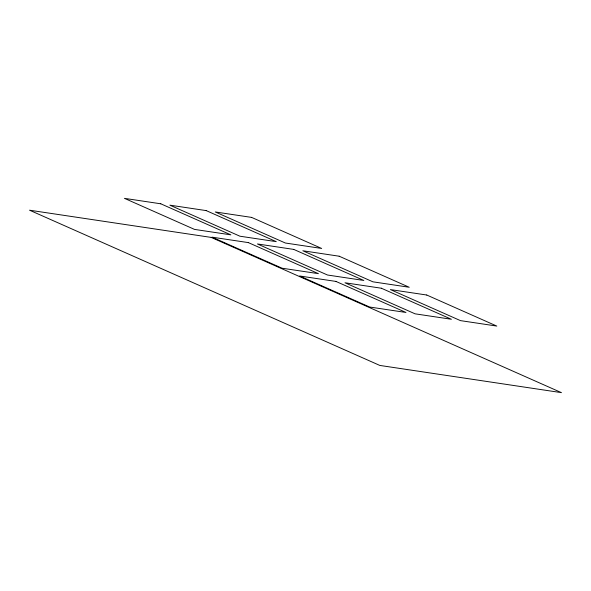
<?xml version="1.0" encoding="UTF-8"?>
<svg xmlns="http://www.w3.org/2000/svg" width="591" height="591" viewBox="0 0 591 591"><rect width="100%" height="100%" fill="white"/><g stroke="black" fill="none" stroke-linecap="round" stroke-linejoin="round"><path stroke-width="0.89" d="M160.789 203.799L124.465 198.354L194.52 229.404L230.845 234.841L160.789 203.799M206.2 210.603L169.876 205.158L239.924 236.208L276.256 241.645L206.2 210.603M251.611 217.399L215.279 211.962L285.335 243.012L321.659 248.449L251.611 217.399M248.36 242.605L212.029 237.161L282.084 268.211L318.409 273.655L248.36 242.605M293.764 249.409L257.44 243.965L327.495 275.014L363.82 280.459L293.764 249.409M339.175 256.213L302.851 250.769L372.899 281.818L409.231 287.263L339.175 256.213M211.186 237.405L29.55 210.197L379.814 365.43L561.45 392.646L211.186 237.405M335.924 281.419L299.593 275.975L369.648 307.025L405.973 312.462L335.924 281.419M381.335 288.216L345.004 282.779L415.059 313.821L451.384 319.266L381.335 288.216M426.739 295.02L390.415 289.583L460.47 320.625L496.795 326.069L426.739 295.02"/></g></svg>
